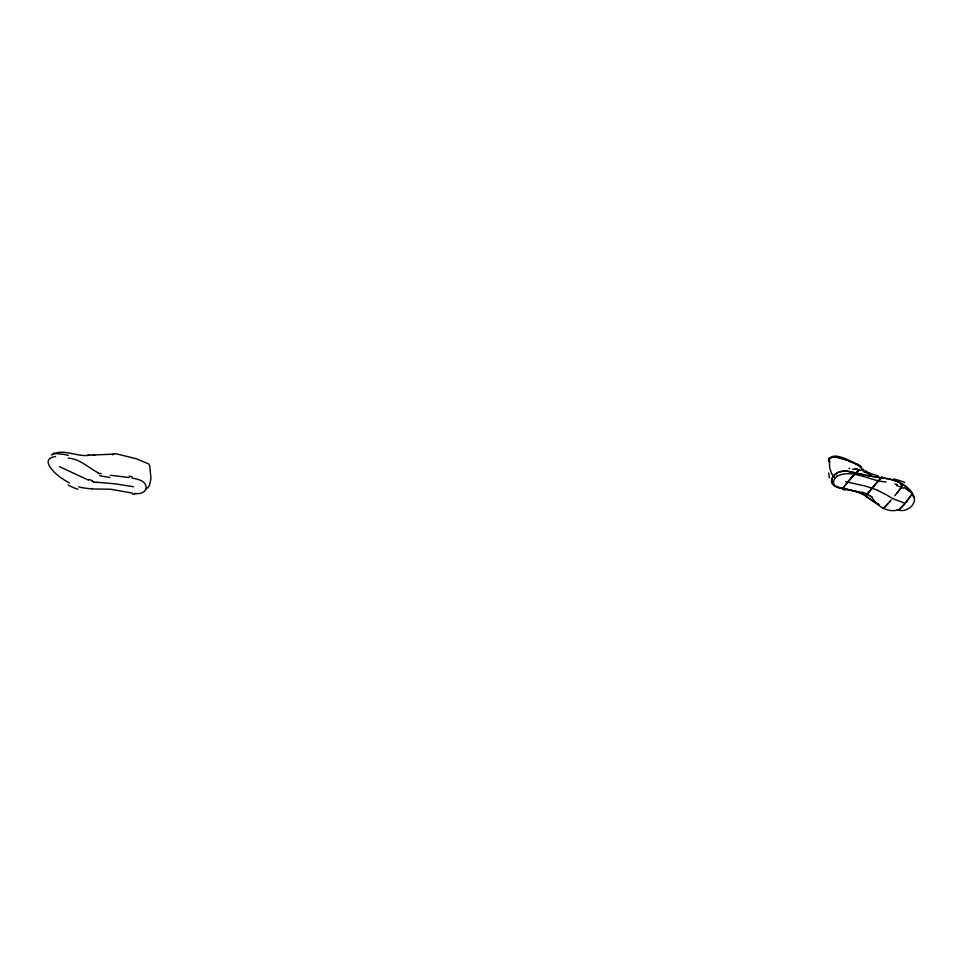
<?xml version="1.0" encoding="UTF-8"?>
<svg xmlns="http://www.w3.org/2000/svg" width="963" height="963" viewBox="0 0 963 963"><rect width="100%" height="100%" fill="white"/><g stroke="black" fill="none" stroke-linecap="round" stroke-linejoin="round"><path stroke-width="1.44" d="M829.396 462.192L829.372 460.398M829.396 462.348L829.697 468.102L831.538 473.074M860.32 467.549A4.021 2.769 -18.4 0 0 859.441 465.322C852.893 462.469 832.128 449.805 829.372 460.061M861.5 468.584L861.464 467.958M840.013 487.844C847.067 488.602 865.568 494.188 866.11 496.041M831.587 480.549L831.635 480.248A12.435 8.667 -16.7 0 1 832.357 478.154L832.489 477.877A18.959 13.193 -16.9 0 1 833.513 476.228L833.597 476.119A13.614 9.486 -16.8 0 1 835.463 474.193C843.227 468.126 853.411 472.785 861.921 474.362M902.114 486.315L902.415 484.365L900.67 488.349A12.134 2.504 -55.4 0 0 899.996 489.204L898.371 491.323M881.976 477.118L881.807 477.516A32.742 1.18 -48.9 0 0 881.915 477.275L881.939 477.227M136.71 493.61A13.831 9.461 12.6 0 0 138.6 493.61L139.683 493.477A9.546 6.548 12.3 0 0 144.727 490.853A14.216 9.786 13.5 0 0 145.557 489.673L145.955 488.614A14.686 10.148 13.5 0 0 146.147 487.579C146.015 480.573 137.36 479.068 131.907 478.009M149.506 485.22L150.95 478.659L149.734 465.695L148.784 463.961L136.12 458.701L116.788 453.934A7.235 5.164 15.5 0 0 116.367 453.886L115.777 453.838A4.514 3.226 15.6 0 0 114.922 453.85L114.585 453.91A3.876 2.781 15.7 0 0 113.766 454.067L113.67 454.115A2.66 1.902 15.9 0 0 112.671 454.861L112.683 454.861M863.281 469.426C861.741 471.449 864.232 468.656 862.788 469.33A64.702 5.381 -48.3 0 1 862.487 469.499L861.187 470.209A50.353 4.201 -48.3 0 1 860.188 470.377M844.286 486.399L842.685 488.686L843.48 488.927M834.849 478.527L835.728 477.431A13.843 9.847 -18 0 1 837.003 476.143M866.375 495.367L866.327 495.439A20.957 0.662 -49.1 0 0 866.086 495.764L866.772 494.826M866.544 495.006L867.567 493.778M866.122 495.716L867.531 493.838M906.929 501.109L911.973 494.091L911.54 492.9A9.895 5.718 -68.2 0 1 911.263 492.418L908.723 489.132A50.353 34.15 -16.4 0 0 901.681 483.715L899.37 482.499A43.371 29.444 -16.7 0 0 896.565 481.307L892.532 479.935A46.32 31.454 -16.5 0 0 888.006 478.792L879.508 477.492M900.85 488.085L899.984 489.24M908.265 499.376L909.517 497.666A15.54 8.872 -68.5 0 0 909.927 497.077L910.601 496.089A8.077 4.683 -68.7 0 1 911.07 495.476L911.901 493.899A36.173 20.644 -69.7 0 0 911.504 492.875L911.179 492.153A11.183 6.428 -68.9 0 0 910.601 491.178L910.167 490.781A3.563 2.046 -68.6 0 0 909.65 490.588L909.156 490.588A5.128 2.949 -68.6 0 0 908.831 490.673A4.117 2.371 -68.6 0 1 909.517 490.576A4.394 2.528 -68.6 0 1 909.782 490.612M829.312 458.605C836.859 453.778 848.692 461.602 856.793 464.214M842.589 488.614L843.468 487.459M843.082 487.964L843.757 487.073M899.839 489.433L895.59 494.753M907.074 500.929L906.075 502.18M844.19 486.52L844.804 485.749M906.64 501.494L905.786 502.542M844.852 485.701L847.368 482.583M898.31 491.407L897.251 492.719M829.42 457.882L828.649 460.326L829.612 462.023M867.627 493.586L872.779 487.495M867.711 493.61L867.94 493.188A17.876 0.638 -48.9 0 1 869.95 490.733A32.489 1.144 -49 0 1 872.129 488.145L879.291 479.875A39.483 1.228 -49 0 1 879.797 479.333L881.952 477.082L876.992 482.391A30.347 1.107 -48.9 0 1 876.258 483.257L875.078 484.642A21.475 0.758 -49 0 0 874.392 485.46M847.271 482.704L847.837 482.018M847.813 482.042L852.508 476.468M894.771 495.752L895.289 495.114M905.401 503.011L903.8 504.817L904.642 503.89M872.562 487.615L873.959 486.098M851.087 478.13L849.823 479.622A37.051 3.07 -48.1 0 0 845.153 485.316M850.943 478.298L851.232 477.961A45.574 4.008 -48 0 0 852.123 476.914L856.035 472.749A13.169 1.107 -48.1 0 1 857.395 471.497L857.756 471.196A10.653 0.903 -48.1 0 1 858.274 470.775L858.418 470.666M891.293 499.845L890.39 500.892M853.194 475.674L852.592 476.372A19.97 1.673 -48.1 0 1 853.194 475.674L853.964 474.795M890.245 501.061L889.499 501.904M853.916 474.855L854.963 473.772A37.81 3.142 -48 0 1 855.698 473.062L857.612 471.316A13.759 1.156 -48.1 0 1 859.14 470.209L859.526 470.113A51.761 4.382 -47.9 0 1 859.694 470.161L860.152 470.413M883.324 508.488L883.252 508.548A24.725 5.032 -55.4 0 1 883.252 507.946L884.768 507.032A37.28 7.403 -55.4 0 0 887.224 504.443L889.138 502.325M887.826 503.781L884.648 507.164M51.34 455.078C62.378 447.675 77.245 457.425 89.607 455.246L87.765 455.246L113.562 454.151M901.946 506.779L903.8 504.817L899.936 508.777A19.453 11.038 -68.8 0 1 898.985 509.68C888.476 513.219 877.245 506.682 871.924 497.305M901.789 506.935L898.479 510.077L897.42 509.752M835.968 473.796C828.914 477.612 831.478 487.109 839.218 487.615M837.052 476.167C852.58 468.524 869.89 481.031 886.104 481.957M900.899 484.738L901.537 484.269A6.211 1.264 -55.4 0 1 902.114 484.028L900.935 484.714M858.539 470.582L858.707 470.462A14.686 1.24 -48.1 0 1 859.177 470.185M145.834 489.035L147.628 487.784A8.21 5.381 13.4 0 0 148.025 487.398A16.13 10.713 15.7 0 0 149.482 485.208M841.301 488.181L843.034 488.614L837.726 487.35L834.548 485.328L833.392 482.728L834.042 479.887A14.036 9.811 -19 0 1 834.921 478.539M53.266 453.453L53.904 453.14M842.505 488.723L842.938 488.626A14.601 1.228 -48.1 0 0 843.034 488.59A11.171 0.939 -48.1 0 1 843.034 488.59M835.932 473.772A8.583 5.995 -16.7 0 1 839.989 471.762L840.831 471.557A12.603 8.787 -16.7 0 1 843.407 471.196L846.814 471.268A36.052 24.966 -16 0 1 849.51 471.653M843.407 471.196L844.274 471.16A15.805 11.014 -16.6 0 1 845.141 471.16L845.562 471.172A21.078 14.662 -16.4 0 1 846.814 471.268M94.735 455.078L92.978 455.138L94.434 455.09M55.565 456.594C37.822 458.737 56.733 475.758 63.522 479.418A57.07 47.849 14.6 0 0 65.135 480.501L69.553 482.993M833.501 456.907L832.092 457.016A3.503 2.444 -18.1 0 0 831.406 457.196A3.72 2.6 -18.1 0 0 829.396 458.508M833.549 456.931L837.28 457.449M91.846 488.963L110.552 489.228L132.485 493.116M136.71 493.598L134.796 493.441M96.769 482.21L115.68 483.908L133.472 486.736M882.529 477.901L868.891 475.842A131.028 93.363 -22 0 1 865.556 475.18L864.196 474.891M879.195 477.455L876.366 477.058M110.372 475.241L129.198 477.552M882.734 477.925L885.936 478.406A52.387 35.523 -16.4 0 1 912.467 493.441M854.494 469.463L852.64 469.137M875.307 476.902L873.116 476.565M845.839 489.348L862.367 492.49M872.899 476.529L869.384 475.927M849.522 471.641L861.596 474.29M869.059 475.866L861.452 474.253M850.317 490.107L843.371 488.686M850.642 490.191L854.867 491.118M68.265 458.159C80.266 458.882 88.452 467.874 98.407 472.917M837.461 457.485L846.609 460.085M93.748 481.717L91.942 481.283M101.344 473.676L99.851 473.327M863.907 474.819L862.27 474.446M849.751 468.524L848.945 468.331M845.719 481.741L865.737 486.159L877.654 490.215M855.012 491.154L855.734 491.335M81.699 487.627L78.653 486.784M894.928 483.932L897.42 484.618M855.818 469.041L856.709 469.294M854.891 468.776L858.827 469.968L855.529 468.909L857.961 469.691M865.159 471.738L878.352 476.059M904.931 503.204L893.495 498.978L884.118 493.55M848.271 460.675L851.184 461.807M863.197 471.461L865.46 472.339L864.473 471.942M88.5 480.14L59.513 466.67M869.336 473.94L870.191 474.278M852.207 462.216L853.687 462.83M866.471 472.773L868.06 473.435M870.528 474.422L868.698 473.664L869.433 473.904M853.94 462.926L861.235 467.236A4.659 3.202 -18.5 0 1 861.512 468.536M869.24 473.892L870.335 474.362M856.914 464.262L860.176 466.092A5.754 3.96 -18.5 0 1 861.404 467.488L861.428 467.717M861.837 493.646L862.246 493.875A39.591 27.084 -15.5 0 1 863.149 494.428L872.394 500.724M875.861 502.987L870.564 499.4A101.368 68.626 -13.4 0 0 868.819 498.16L865.821 496.162M904.197 487.603L907.098 489.565M869.721 495.764L870.865 496.499M874.633 502.253L874.717 502.313A36.967 25.243 -18.2 0 0 878.629 504.299M874.548 502.192L872.598 500.88M868.999 473.375L870.648 474.434M869.565 473.724L864.846 470.293M833.898 485.208L833.224 484.69M829.588 461.446L828.686 460.591L829.167 458.809A3.912 2.733 -18.1 0 0 828.662 460.073L828.734 460.326M829.685 462.084L828.842 461.096M835.162 478.093L833.452 476.155A7.981 3.996 33.9 0 1 833.007 475.638M910.071 490.612C912.719 492.851 916.511 504.191 912.202 493.562M829.372 477.901L828.722 473.074M134.796 494.248A37.316 27.783 14.2 0 1 132.4 493.923M91.846 488.698A44.346 41.818 -1.9 0 1 81.735 487.507M77.895 489.228A40.566 33.476 17.5 0 1 68.156 484.979M54.145 453.681A42.468 25.893 21.6 0 1 68.277 455.33M99.598 473.748A21.764 14.481 -1.1 0 1 98.118 473.315M109.938 477.407A46.031 19.717 5.9 0 1 99.767 475.674M129.283 476.204A50.329 34.199 12.4 0 1 132.112 476.661M96.721 482.511A34.56 31.863 -6 0 1 93.676 482.006M92.207 480.489A31.141 28.192 -5.9 0 1 88.837 479.43M897.516 509.668A46.248 26.832 -67.7 0 0 897.624 509.921C909.698 513.857 922.434 498.316 908.121 490.372A52.809 29.119 -6.9 0 0 907.11 489.553M910.179 490.781A4.634 2.66 -68.6 0 1 910.517 491.094M833.224 484.69A9.016 6.296 -16.6 0 1 831.538 480.549M841.361 488.085A31.61 22.137 -17.5 0 1 833.765 485.34M855.71 491.359A30.948 21.186 -15.8 0 1 861.885 493.598M878.882 504.419A39.591 27.048 -18.3 0 1 876.125 503.216M877.377 490.396A29.805 13.53 10.7 0 1 883.878 493.634M845.526 489.998A51.039 38.051 -22.2 0 1 843.143 489.541M862.451 492.274A41.59 38.099 -37.1 0 1 869.818 495.62M871.034 496.342A20.367 16.455 -8.5 0 1 872.093 497.161M896.493 485.557A38.002 22.257 -11.5 0 1 903.246 488.229M893.808 479.008A41.878 11.484 4.6 0 1 904.799 482.475M832.826 475.626A15.601 7.367 35.5 0 1 831.37 473.038M859.393 470.113A19.97 1.685 -48 0 0 859.345 470.125"/></g></svg>
